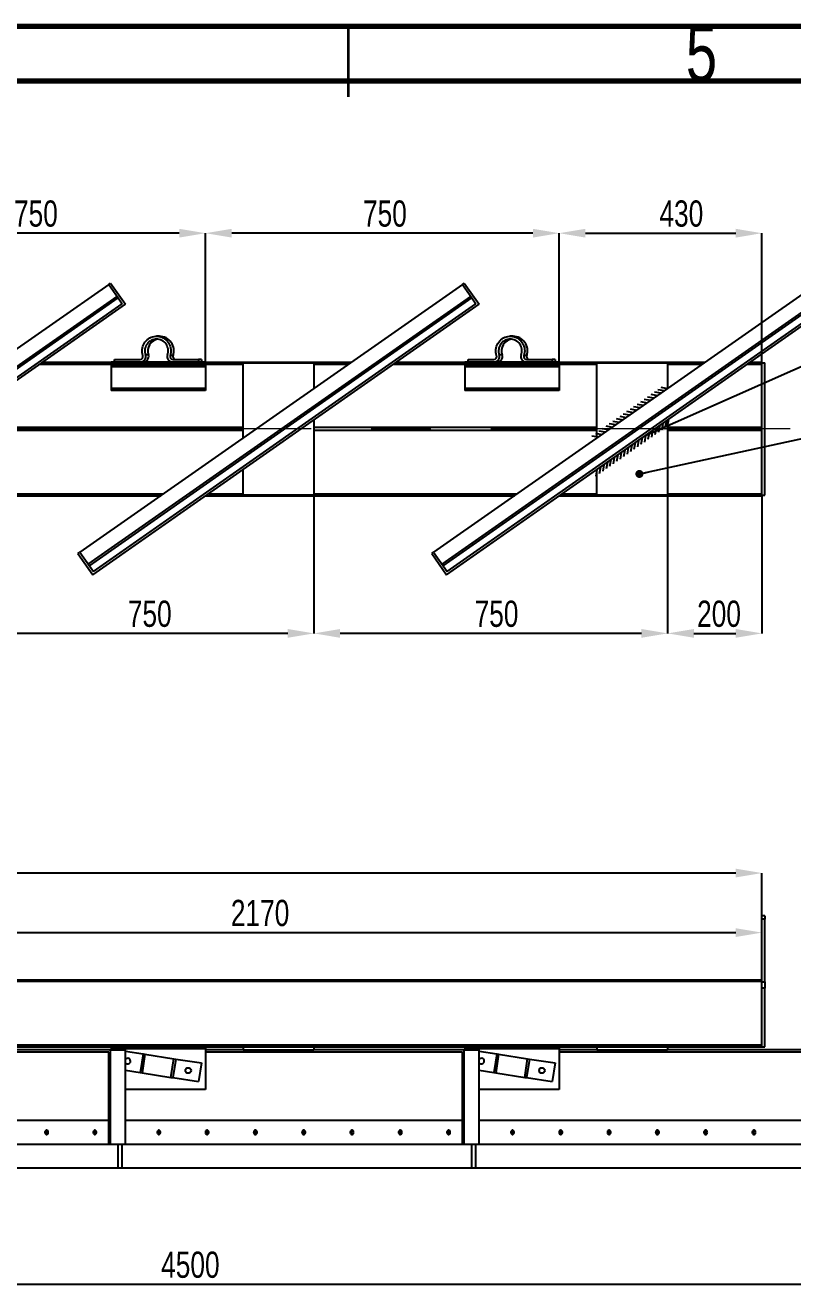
# Model space of a CAD drawing. Header units: millimetres. Extents: x 122 to 2816, y -707 to 556.
# Drawn here: x 1153.2 to 1207.4, y -107.9 to -18.6 of the extents above; entities that cross this region are included whole.
import ezdxf

# ---------------------------------------------------------------- set-up
doc = ezdxf.new("R2010")
doc.units = ezdxf.units.MM
doc.header["$PDSIZE"] = -1
doc.linetypes.add('CENTERX2', pattern=[20.32, 12.7, -2.54, 2.54, -2.54])
doc.layers.add('FORMAT', color=7, linetype='Continuous')
doc.styles.add('SLDTEXTSTYLE7', font='TXT', dxfattribs={"width": 0.75})
doc.dimstyles.new('SLDDIMSTYLE0', dxfattribs={"dimtxt": 2.5, "dimasz": 1.852083, "dimexe": 0, "dimexo": 0.625, "dimgap": 0, "dimtad": 1, "dimdec": 0, "dimrnd": 1e-09, "dimtxsty": 'Standard', "dimsah": 1, "dimcen": 2.5, "dimazin": 3, "dimtfac": 1.852083, "dimtdec": 0, "dimtmove": 0, "dimatfit": 3, "dimfrac": 2})
doc.dimstyles.new('SLDDIMSTYLE1', dxfattribs={"dimtxt": 2.5, "dimasz": 0.569872, "dimexe": 0, "dimexo": 0.625, "dimgap": 0, "dimtad": 1, "dimdec": 0, "dimrnd": 1e-09, "dimtxsty": 'Standard', "dimblk1": 'DOT', "dimblk2": 'DOT', "dimsah": 1, "dimcen": 2.5, "dimazin": 3, "dimtfac": 0.569872, "dimtdec": 0, "dimtmove": 0, "dimatfit": 3, "dimldrblk": 'DOT', "dimfrac": 2})
doc.dimstyles.new('SLDDIMSTYLE49', dxfattribs={"dimtxt": 1.852083, "dimasz": 1.852083, "dimexe": 0, "dimexo": 0.625, "dimgap": 0.463021, "dimtad": 1, "dimdec": 0, "dimlfac": 30, "dimrnd": 1e-09, "dimzin": 12, "dimtxsty": 'SLDTEXTSTYLE7', "dimsah": 1, "dimcen": 2.5, "dimazin": 3, "dimtfac": 1, "dimtdec": 0, "dimtmove": 0, "dimatfit": 3, "dimfrac": 2, "dimtzin": 12})
doc.dimstyles.new('SLDDIMSTYLE50', dxfattribs={"dimtxt": 1.852083, "dimasz": 1.852083, "dimexe": 0, "dimexo": 0.625, "dimgap": 0.463021, "dimtad": 1, "dimdec": 0, "dimlfac": 30, "dimrnd": 1e-09, "dimzin": 12, "dimtxsty": 'SLDTEXTSTYLE7', "dimsah": 1, "dimcen": 2.5, "dimazin": 3, "dimtfac": 1, "dimtdec": 0, "dimtmove": 0, "dimatfit": 0, "dimfrac": 2, "dimtzin": 12})

# ---------------------------------------------------------------- blocks, each defined once
blk = doc.blocks.new('*D1305')
at = {"layer": 'Defpoints', "color": 0}
for p in [(1060.234, -78.512), (1060.234, -86.079), (1205.234, -86.079)]:
    blk.add_point(p, dxfattribs=at)
at = {"layer": 'FORMAT', "color": 0, "lineweight": -2}
for p, q in [((1060.234, -86.017), (1060.234, -78.512)), ((1203.382, -78.512), (1062.086, -78.512)), ((1205.234, -86.017), (1205.234, -78.512))]:
    blk.add_line(p, q, dxfattribs=at)
at = {"layer": 'FORMAT', "color": 0}
for points in [[(1062.086, -78.204), (1062.086, -78.821), (1060.234, -78.512)], [(1203.382, -78.204), (1203.382, -78.821), (1205.234, -78.512)]]:
    blk.add_solid(points, dxfattribs=at)
at = {"layer": 'FORMAT', "color": 0, "insert": (1132.064, -76.197), "char_height": 1.8521, "attachment_point": 2, "style": 'SLDTEXTSTYLE7'}
blk.add_mtext('\\A1;4350', dxfattribs=at)
blk = doc.blocks.new('*D1306')
at = {"layer": 'Defpoints', "color": 0}
for p in [(1205.234, -82.719), (1132.9, -84.132), (1205.234, -86.177)]:
    blk.add_point(p, dxfattribs=at)
at = {"layer": 'FORMAT', "color": 0, "lineweight": -2}
for p, q in [((1132.9, -84.069), (1132.9, -82.719)), ((1134.752, -82.719), (1203.382, -82.719)), ((1205.234, -86.115), (1205.234, -82.719))]:
    blk.add_line(p, q, dxfattribs=at)
at = {"layer": 'FORMAT', "color": 0}
for points in [[(1134.752, -82.411), (1134.752, -83.028), (1132.9, -82.719)], [(1203.382, -82.411), (1203.382, -83.028), (1205.234, -82.719)]]:
    blk.add_solid(points, dxfattribs=at)
at = {"layer": 'FORMAT', "color": 0, "insert": (1169.761, -80.404), "char_height": 1.8521, "attachment_point": 2, "style": 'SLDTEXTSTYLE7'}
blk.add_mtext('\\A1;2170', dxfattribs=at)
blk = doc.blocks.new('*D1307')
at = {"layer": 'Defpoints', "color": 0}
for p in [(1060.234, -90.655), (1210.245, -97.663), (1060.234, -107.568)]:
    blk.add_point(p, dxfattribs=at)
at = {"layer": 'FORMAT', "color": 0, "lineweight": -2}
for p, q in [((1060.234, -90.718), (1060.234, -107.568)), ((1210.245, -97.726), (1210.245, -107.568)), ((1208.393, -107.568), (1062.086, -107.568))]:
    blk.add_line(p, q, dxfattribs=at)
at = {"layer": 'FORMAT', "color": 0}
for points in [[(1062.086, -107.259), (1062.086, -107.876), (1060.234, -107.568)], [(1208.393, -107.259), (1208.393, -107.876), (1210.245, -107.568)]]:
    blk.add_solid(points, dxfattribs=at)
at = {"layer": 'FORMAT', "color": 0, "insert": (1164.832, -105.253), "char_height": 1.8521, "attachment_point": 2, "style": 'SLDTEXTSTYLE7'}
blk.add_mtext('\\A1;4500', dxfattribs=at)
blk = doc.blocks.new('*D1292')
at = {"layer": 'Defpoints', "color": 0}
for p in [(1205.234, -51.713), (1198.567, -51.807), (1205.234, -61.582)]:
    blk.add_point(p, dxfattribs=at)
at = {"layer": 'FORMAT', "color": 0, "lineweight": -2}
for p, q in [((1198.567, -51.869), (1198.567, -61.582)), ((1205.234, -51.775), (1205.234, -61.582)), ((1200.419, -61.582), (1203.382, -61.582))]:
    blk.add_line(p, q, dxfattribs=at)
at = {"layer": 'FORMAT', "color": 0}
for points in [[(1200.419, -61.273), (1200.419, -61.891), (1198.567, -61.582)], [(1203.382, -61.273), (1203.382, -61.891), (1205.234, -61.582)]]:
    blk.add_solid(points, dxfattribs=at)
at = {"layer": 'FORMAT', "color": 0, "insert": (1202.198, -59.267), "char_height": 1.8521, "attachment_point": 2, "style": 'SLDTEXTSTYLE7'}
blk.add_mtext('\\A1;200', dxfattribs=at)
blk = doc.blocks.new('*D1293')
at = {"layer": 'Defpoints', "color": 0}
for p in [(1173.567, -51.807), (1198.567, -51.807), (1173.567, -61.582)]:
    blk.add_point(p, dxfattribs=at)
at = {"layer": 'FORMAT', "color": 0, "lineweight": -2}
for p, q in [((1173.567, -51.869), (1173.567, -61.582)), ((1198.567, -51.869), (1198.567, -61.582)), ((1196.715, -61.582), (1175.419, -61.582))]:
    blk.add_line(p, q, dxfattribs=at)
at = {"layer": 'FORMAT', "color": 0}
for points in [[(1175.419, -61.273), (1175.419, -61.891), (1173.567, -61.582)], [(1196.715, -61.273), (1196.715, -61.891), (1198.567, -61.582)]]:
    blk.add_solid(points, dxfattribs=at)
at = {"layer": 'FORMAT', "color": 0, "insert": (1186.47, -59.267), "char_height": 1.8521, "attachment_point": 2, "style": 'SLDTEXTSTYLE7'}
blk.add_mtext('\\A1;750', dxfattribs=at)
blk = doc.blocks.new('*D1294')
at = {"layer": 'Defpoints', "color": 0}
for p in [(1148.567, -51.807), (1173.567, -51.807), (1148.567, -61.582)]:
    blk.add_point(p, dxfattribs=at)
at = {"layer": 'FORMAT', "color": 0, "lineweight": -2}
for p, q in [((1148.567, -51.869), (1148.567, -61.582)), ((1173.567, -51.869), (1173.567, -61.582)), ((1171.715, -61.582), (1150.419, -61.582))]:
    blk.add_line(p, q, dxfattribs=at)
at = {"layer": 'FORMAT', "color": 0}
for points in [[(1150.419, -61.273), (1150.419, -61.891), (1148.567, -61.582)], [(1171.715, -61.273), (1171.715, -61.891), (1173.567, -61.582)]]:
    blk.add_solid(points, dxfattribs=at)
at = {"layer": 'FORMAT', "color": 0, "insert": (1161.961, -59.267), "char_height": 1.8521, "attachment_point": 2, "style": 'SLDTEXTSTYLE7'}
blk.add_mtext('\\A1;750', dxfattribs=at)
blk = doc.blocks.new('*D1296')
at = {"layer": 'Defpoints', "color": 0}
for p in [(1205.234, -33.31), (1190.9, -42.493), (1205.234, -42.567)]:
    blk.add_point(p, dxfattribs=at)
at = {"layer": 'FORMAT', "color": 0, "lineweight": -2}
for p, q in [((1190.9, -42.43), (1190.9, -33.31)), ((1192.752, -33.31), (1203.382, -33.31)), ((1205.234, -42.505), (1205.234, -33.31))]:
    blk.add_line(p, q, dxfattribs=at)
at = {"layer": 'FORMAT', "color": 0}
for points in [[(1192.752, -33.001), (1192.752, -33.619), (1190.9, -33.31)], [(1203.382, -33.001), (1203.382, -33.619), (1205.234, -33.31)]]:
    blk.add_solid(points, dxfattribs=at)
at = {"layer": 'FORMAT', "color": 0, "insert": (1199.536, -30.995), "char_height": 1.8521, "attachment_point": 2, "style": 'SLDTEXTSTYLE7'}
blk.add_mtext('\\A1;430', dxfattribs=at)
blk = doc.blocks.new('*D1297')
at = {"layer": 'Defpoints', "color": 0}
for p in [(1165.9, -33.31), (1165.9, -42.759), (1190.9, -42.493)]:
    blk.add_point(p, dxfattribs=at)
at = {"layer": 'FORMAT', "color": 0, "lineweight": -2}
for p, q in [((1165.9, -42.697), (1165.9, -33.31)), ((1189.048, -33.31), (1167.752, -33.31)), ((1190.9, -42.43), (1190.9, -33.31))]:
    blk.add_line(p, q, dxfattribs=at)
at = {"layer": 'FORMAT', "color": 0}
for points in [[(1167.752, -33.001), (1167.752, -33.619), (1165.9, -33.31)], [(1189.048, -33.001), (1189.048, -33.619), (1190.9, -33.31)]]:
    blk.add_solid(points, dxfattribs=at)
at = {"layer": 'FORMAT', "color": 0, "insert": (1178.582, -30.995), "char_height": 1.8521, "attachment_point": 2, "style": 'SLDTEXTSTYLE7'}
blk.add_mtext('\\A1;750', dxfattribs=at)
blk = doc.blocks.new('*D1298')
at = {"layer": 'Defpoints', "color": 0}
for p in [(1140.9, -33.31), (1140.9, -42.759), (1165.9, -42.759)]:
    blk.add_point(p, dxfattribs=at)
at = {"layer": 'FORMAT', "color": 0, "lineweight": -2}
for p, q in [((1140.9, -42.697), (1140.9, -33.31)), ((1164.048, -33.31), (1142.752, -33.31)), ((1165.9, -42.697), (1165.9, -33.31))]:
    blk.add_line(p, q, dxfattribs=at)
at = {"layer": 'FORMAT', "color": 0}
for points in [[(1142.752, -33.001), (1142.752, -33.619), (1140.9, -33.31)], [(1164.048, -33.001), (1164.048, -33.619), (1165.9, -33.31)]]:
    blk.add_solid(points, dxfattribs=at)
at = {"layer": 'FORMAT', "color": 0, "insert": (1153.914, -30.995), "char_height": 1.8521, "attachment_point": 2, "style": 'SLDTEXTSTYLE7'}
blk.add_mtext('\\A1;750', dxfattribs=at)
blk = doc.blocks.new('_Dot')
at = {"color": 0, "linetype": 'ByBlock', "lineweight": -2}
blk.add_line((-0.5, 0), (-1, 0), dxfattribs=at)
at = {"color": 0, "linetype": 'ByBlock', "const_width": 0.5}
blk.add_lwpolyline([(-0.25, 0, 1), (0.25, 0, 1)], format="xyb", close=True, dxfattribs=at)

msp = doc.modelspace()

# ---------------------------------------------------------------- linework, layer by layer
at = {"color": 7, "linetype": 'Continuous', "lineweight": 70}
for p, q in [((1025.997283, -18.68151), (1425.997283, -18.68151)), ((1030.997283, -22.547985), (1420.399755, -22.547985))]:
    msp.add_line(p, q, dxfattribs=at)
at = {"color": 7, "linetype": 'Continuous', "lineweight": 35}
msp.add_line((1175.997283, -23.68151), (1175.997283, -18.68151), dxfattribs=at)
at = {"color": 7, "linetype": 'Continuous', "lineweight": 25}
for p, q in [((1159.057229, -36.925082), (1132.025212, -55.853105)), ((1184.057229, -36.925082), (1157.025212, -55.853105)), ((1159.057229, -36.925082), (1159.193755, -36.829486)), ((1159.057229, -36.925082), (1159.726402, -37.88076)), ((1159.193755, -36.829486), (1160.245312, -38.331265)), ((1209.057229, -36.925082), (1182.025212, -55.853105)), ((1184.057229, -36.925082), (1184.193755, -36.829486)), ((1184.057229, -36.925082), (1184.726402, -37.88076)), ((1184.193755, -36.829486), (1185.245312, -38.331265)), ((1132.617908, -56.699562), (1159.649925, -37.77154)), ((1132.694384, -56.808782), (1159.726402, -37.88076)), ((1132.940243, -57.45048), (1160.245312, -38.331265)), ((1132.981173, -57.218358), (1160.01319, -38.290336)), ((1157.617908, -56.699562), (1184.649925, -37.77154)), ((1157.694384, -56.808782), (1184.726402, -37.88076)), ((1157.940243, -57.45048), (1185.245312, -38.331265)), ((1157.981173, -57.218358), (1185.01319, -38.290336)), ((1159.649925, -37.77154), (1159.726402, -37.88076)), ((1159.726402, -37.88076), (1160.01319, -38.290336)), ((1182.617908, -56.699562), (1209.649925, -37.77154)), ((1182.694384, -56.808782), (1209.726402, -37.88076)), ((1182.940243, -57.45048), (1210.245312, -38.331265)), ((1182.981173, -57.218358), (1210.01319, -38.290336)), ((1184.649925, -37.77154), (1184.726402, -37.88076)), ((1184.726402, -37.88076), (1185.01319, -38.290336)), ((1162.643484, -40.592605), (1162.439503, -40.592605)), ((1187.643484, -40.592605), (1187.439503, -40.592605)), ((1161.864476, -41.896208), (1161.660494, -41.896208)), ((1186.864476, -41.896208), (1186.660494, -41.896208)), ((1154.195542, -42.567359), (1159.233666, -42.567359)), ((1154.397513, -42.425938), (1159.233666, -42.425938)), ((1165.900332, -42.425938), (1159.233666, -42.425938)), ((1159.233666, -42.425938), (1159.233666, -42.492605)), ((1165.900332, -42.492605), (1159.233666, -42.492605)), ((1159.233666, -42.492605), (1159.233666, -42.625938)), ((1165.900332, -42.625938), (1159.233666, -42.625938)), ((1159.233666, -42.625938), (1159.233666, -42.759271)), ((1165.900332, -42.759271), (1159.233666, -42.759271)), ((1159.233666, -42.759271), (1159.233666, -44.292605)), ((1159.474818, -42.225938), (1161.28657, -42.225938)), ((1159.474818, -42.425938), (1159.474818, -42.225938)), ((1163.609455, -41.961073), (1163.405474, -41.961073)), ((1163.592436, -42.225938), (1165.404188, -42.225938)), ((1165.404188, -42.225938), (1165.404188, -42.425938)), ((1165.60817, -42.225938), (1165.404188, -42.225938)), ((1165.60817, -42.225938), (1165.60817, -42.425938)), ((1165.900332, -42.425938), (1176.201194, -42.425938)), ((1165.900332, -42.425938), (1165.900332, -42.492605)), ((1165.900332, -42.492605), (1165.900332, -42.625938)), ((1165.900332, -42.567359), (1168.566999, -42.567359)), ((1165.900332, -42.625938), (1165.900332, -42.759271)), ((1165.900332, -42.759271), (1165.900332, -44.292605)), ((1168.566999, -47.771459), (1168.566999, -42.473316)), ((1168.566999, -42.473316), (1173.566999, -42.473316)), ((1173.566999, -42.473316), (1173.566999, -44.270421)), ((1173.566999, -42.567359), (1175.999223, -42.567359)), ((1179.195542, -42.567359), (1184.233666, -42.567359)), ((1179.397513, -42.425938), (1184.233666, -42.425938)), ((1190.900332, -42.425938), (1184.233666, -42.425938)), ((1184.233666, -42.425938), (1184.233666, -42.492605)), ((1190.900332, -42.492605), (1184.233666, -42.492605)), ((1184.233666, -42.492605), (1184.233666, -42.625938)), ((1190.900332, -42.625938), (1184.233666, -42.625938)), ((1184.233666, -42.625938), (1184.233666, -42.759271)), ((1190.900332, -42.759271), (1184.233666, -42.759271)), ((1184.233666, -42.759271), (1184.233666, -44.292605)), ((1184.474818, -42.225938), (1186.28657, -42.225938)), ((1184.474818, -42.425938), (1184.474818, -42.225938)), ((1188.609455, -41.961073), (1188.405474, -41.961073)), ((1188.592436, -42.225938), (1190.404188, -42.225938)), ((1190.404188, -42.225938), (1190.404188, -42.425938)), ((1190.60817, -42.225938), (1190.404188, -42.225938)), ((1190.60817, -42.225938), (1190.60817, -42.425938)), ((1190.900332, -42.425938), (1201.201194, -42.425938)), ((1190.900332, -42.425938), (1190.900332, -42.492605)), ((1190.900332, -42.492605), (1190.900332, -42.625938)), ((1190.900332, -42.567359), (1193.566999, -42.567359)), ((1190.900332, -42.625938), (1190.900332, -42.759271)), ((1190.900332, -42.759271), (1190.900332, -44.292605)), ((1193.566999, -47.771459), (1193.566999, -42.473316)), ((1193.566999, -42.473316), (1198.566999, -42.473316)), ((1198.566999, -42.473316), (1198.566999, -44.270421)), ((1198.566999, -42.567359), (1200.999223, -42.567359)), ((1204.195542, -42.567359), (1205.233666, -42.567359)), ((1204.397513, -42.425938), (1205.233666, -42.425938)), ((1205.233666, -42.473316), (1205.233666, -42.425938)), ((1205.233666, -51.80665), (1205.233666, -42.473316)), ((1205.233666, -42.473316), (1205.433666, -42.473316)), ((1205.433666, -51.80665), (1205.433666, -42.473316)), ((1165.900332, -44.292605), (1159.233666, -44.292605)), ((1159.233666, -44.292605), (1159.233666, -44.425938)), ((1165.900332, -44.425938), (1159.233666, -44.425938)), ((1165.900332, -44.292605), (1165.900332, -44.425938)), ((1190.900332, -44.292605), (1184.233666, -44.292605)), ((1184.233666, -44.292605), (1184.233666, -44.425938)), ((1190.900332, -44.425938), (1184.233666, -44.425938)), ((1190.900332, -44.292605), (1190.900332, -44.425938)), ((1173.566999, -46.508508), (1173.566999, -51.80665)), ((1198.566999, -46.508508), (1198.566999, -51.80665)), ((1168.566999, -51.80665), (1168.566999, -50.009545)), ((1193.566999, -51.80665), (1193.566999, -50.009545)), ((1148.566999, -51.712607), (1162.938456, -51.712607)), ((1166.134775, -51.712607), (1168.566999, -51.712607)), ((1173.566999, -51.712607), (1187.938456, -51.712607)), ((1191.134775, -51.712607), (1193.566999, -51.712607)), ((1198.566999, -51.712607), (1205.233666, -51.712607)), ((1140.932804, -51.854028), (1162.736485, -51.854028)), ((1165.932804, -51.854028), (1187.736485, -51.854028)), ((1173.566999, -51.80665), (1168.566999, -51.80665)), ((1190.932804, -51.854028), (1205.233666, -51.854028)), ((1198.566999, -51.80665), (1193.566999, -51.80665)), ((1205.233666, -51.854028), (1205.233666, -51.80665)), ((1205.233666, -51.80665), (1205.433666, -51.80665)), ((1156.888687, -55.948701), (1157.025212, -55.853105)), ((1156.888687, -55.948701), (1157.940243, -57.45048)), ((1157.025212, -55.853105), (1157.694384, -56.808782)), ((1181.888687, -55.948701), (1182.025212, -55.853105)), ((1181.888687, -55.948701), (1182.940243, -57.45048)), ((1182.025212, -55.853105), (1182.694384, -56.808782)), ((1157.617908, -56.699562), (1157.694384, -56.808782)), ((1157.694384, -56.808782), (1157.981173, -57.218358)), ((1182.617908, -56.699562), (1182.694384, -56.808782)), ((1182.694384, -56.808782), (1182.981173, -57.218358)), ((1205.433666, -81.543613), (1205.233666, -81.543613)), ((1205.233666, -81.764193), (1205.233666, -81.543613)), ((1205.433666, -81.764193), (1205.233666, -81.764193)), ((1205.233666, -86.206643), (1205.233666, -81.764193)), ((1205.433666, -81.543613), (1205.433666, -81.764193)), ((1205.433666, -86.206643), (1205.433666, -81.764193)), ((1205.233666, -86.079425), (1132.900332, -86.079425)), ((1205.233666, -86.206643), (1205.433666, -86.206643)), ((1205.233666, -86.65273), (1205.233666, -86.206643)), ((1205.433666, -86.206643), (1205.433666, -86.65273)), ((1205.233666, -90.608021), (1205.233666, -86.65273)), ((1205.433666, -86.65273), (1205.233666, -86.65273)), ((1205.433666, -90.796821), (1205.433666, -86.65273)), ((1060.233666, -90.6554), (1205.233666, -90.6554)), ((1148.566999, -90.796821), (1159.233666, -90.796821)), ((1159.193755, -90.996821), (1148.566999, -90.996821)), ((1159.193755, -97.663488), (1159.193755, -90.996821)), ((1159.193755, -90.996821), (1160.245312, -90.996821)), ((1165.900332, -90.796821), (1159.233666, -90.796821)), ((1159.233666, -90.796821), (1159.233666, -90.930154)), ((1165.900332, -90.930154), (1159.233666, -90.930154)), ((1159.233666, -90.930154), (1159.233666, -90.996821)), ((1160.245312, -97.663488), (1160.245312, -90.996821)), ((1165.900332, -90.796821), (1168.566999, -90.796821)), ((1165.900332, -90.796821), (1165.900332, -90.930154)), ((1165.900332, -90.930154), (1165.900332, -93.796821)), ((1168.566999, -90.996821), (1165.900332, -90.996821)), ((1168.566999, -90.796821), (1168.566999, -90.996821)), ((1168.566999, -90.796821), (1173.566999, -90.796821)), ((1168.566999, -90.996821), (1173.566999, -90.996821)), ((1173.566999, -90.796821), (1184.233666, -90.796821)), ((1173.566999, -90.796821), (1173.566999, -90.996821)), ((1184.193755, -90.996821), (1173.566999, -90.996821)), ((1184.193755, -97.663488), (1184.193755, -90.996821)), ((1184.193755, -90.996821), (1185.245312, -90.996821)), ((1190.900332, -90.796821), (1184.233666, -90.796821)), ((1184.233666, -90.796821), (1184.233666, -90.930154)), ((1190.900332, -90.930154), (1184.233666, -90.930154)), ((1184.233666, -90.930154), (1184.233666, -90.996821)), ((1185.245312, -97.663488), (1185.245312, -90.996821)), ((1190.900332, -90.796821), (1193.566999, -90.796821)), ((1190.900332, -90.796821), (1190.900332, -90.930154)), ((1190.900332, -90.930154), (1190.900332, -93.796821)), ((1193.566999, -90.996821), (1190.900332, -90.996821)), ((1193.566999, -90.796821), (1193.566999, -90.996821)), ((1193.566999, -90.796821), (1198.566999, -90.796821)), ((1193.566999, -90.996821), (1198.566999, -90.996821)), ((1198.566999, -90.796821), (1205.233666, -90.796821)), ((1198.566999, -90.796821), (1198.566999, -90.996821)), ((1209.193755, -90.996821), (1198.566999, -90.996821)), ((1205.233666, -90.6554), (1205.233666, -90.608021)), ((1205.233666, -90.702778), (1205.233666, -90.6554)), ((1205.233666, -90.796821), (1205.233666, -90.702778)), ((1205.233666, -90.796821), (1205.433666, -90.796821)), ((1159.057229, -91.163488), (1140.900332, -91.163488)), ((1159.057229, -97.663488), (1159.057229, -91.163488)), ((1160.245312, -91.098214), (1161.490551, -91.290988)), ((1161.490551, -91.290988), (1161.28657, -92.608626)), ((1161.622315, -91.311386), (1161.418334, -92.629024)), ((1161.490551, -91.290988), (1161.622315, -91.311386)), ((1161.622315, -91.311386), (1163.664654, -91.627557)), ((1163.460673, -92.945194), (1163.664654, -91.627557)), ((1163.796418, -91.647955), (1163.592436, -92.965593)), ((1163.664654, -91.627557), (1163.796418, -91.647955)), ((1163.796418, -91.647955), (1165.60817, -91.928429)), ((1165.60817, -91.928429), (1165.404188, -93.246067)), ((1184.057229, -91.163488), (1165.900332, -91.163488)), ((1184.057229, -97.663488), (1184.057229, -91.163488)), ((1185.245312, -91.098214), (1186.490551, -91.290988)), ((1186.490551, -91.290988), (1186.28657, -92.608626)), ((1186.622315, -91.311386), (1186.418334, -92.629024)), ((1186.490551, -91.290988), (1186.622315, -91.311386)), ((1186.622315, -91.311386), (1188.664654, -91.627557)), ((1188.460673, -92.945194), (1188.664654, -91.627557)), ((1188.796418, -91.647955), (1188.592436, -92.965593)), ((1188.664654, -91.627557), (1188.796418, -91.647955)), ((1188.796418, -91.647955), (1190.60817, -91.928429)), ((1190.60817, -91.928429), (1190.404188, -93.246067)), ((1209.057229, -91.163488), (1190.900332, -91.163488)), ((1160.245312, -92.44743), (1161.28657, -92.608626)), ((1161.28657, -92.608626), (1161.418334, -92.629024)), ((1161.418334, -92.629024), (1163.460673, -92.945194)), ((1185.245312, -92.44743), (1186.28657, -92.608626)), ((1186.28657, -92.608626), (1186.418334, -92.629024)), ((1186.418334, -92.629024), (1188.460673, -92.945194)), ((1163.460673, -92.945194), (1163.592436, -92.965593)), ((1163.592436, -92.965593), (1165.404188, -93.246067)), ((1188.460673, -92.945194), (1188.592436, -92.965593)), ((1188.592436, -92.965593), (1190.404188, -93.246067)), ((1165.900332, -93.796821), (1160.245312, -93.796821)), ((1190.900332, -93.796821), (1185.245312, -93.796821)), ((1159.057229, -95.996821), (1135.245312, -95.996821)), ((1184.057229, -95.996821), (1160.245312, -95.996821)), ((1209.057229, -95.996821), (1185.245312, -95.996821)), ((1135.245312, -97.663488), (1159.057229, -97.663488)), ((1159.057229, -97.663488), (1159.193755, -97.663488)), ((1159.193755, -97.663488), (1160.245312, -97.663488)), ((1159.726402, -99.330154), (1159.726402, -97.663488)), ((1160.01319, -99.330154), (1160.01319, -97.663488)), ((1160.245312, -97.663488), (1184.057229, -97.663488)), ((1184.057229, -97.663488), (1184.193755, -97.663488)), ((1184.193755, -97.663488), (1185.245312, -97.663488)), ((1184.726402, -99.330154), (1184.726402, -97.663488)), ((1185.01319, -99.330154), (1185.01319, -97.663488)), ((1185.245312, -97.663488), (1209.057229, -97.663488)), ((1135.01319, -99.330154), (1159.726402, -99.330154)), ((1159.726402, -99.330154), (1160.01319, -99.330154)), ((1160.01319, -99.330154), (1184.726402, -99.330154)), ((1184.726402, -99.330154), (1185.01319, -99.330154)), ((1185.01319, -99.330154), (1209.726402, -99.330154))]:
    msp.add_line(p, q, dxfattribs=at)
at = {"color": 8, "linetype": 'Continuous', "lineweight": 25}
for p, q in [((1148.566999, -47.022132), (1168.566999, -47.022132)), ((1168.566999, -47.257834), (1148.566999, -47.257834)), ((1173.566999, -47.022132), (1193.566999, -47.022132)), ((1193.566999, -47.257834), (1173.566999, -47.257834)), ((1198.566999, -47.022132), (1205.233666, -47.022132)), ((1205.233666, -47.257834), (1198.566999, -47.257834)), ((1205.233666, -86.177057), (1132.900332, -86.177057))]:
    msp.add_line(p, q, dxfattribs=at)
at = {"color": 7, "linetype": 'Continuous', "lineweight": 25, "flags": 128}
for points in [[(1161.473532, -41.961073), (1161.443319, -41.853119), (1161.42485, -41.742486), (1161.418344, -41.63048), (1161.423877, -41.51842), (1161.441384, -41.407627), (1161.470658, -41.299409), (1161.511355, -41.19504), (1161.562995, -41.095751), (1161.624968, -41.002713), (1161.696544, -40.917023), (1161.77688, -40.83969), (1161.865028, -40.771627), (1161.959949, -40.713637), (1162.060523, -40.666402), (1162.165566, -40.630479), (1162.273838, -40.606293), (1162.384064, -40.594128), (1162.494943, -40.594128), (1162.605168, -40.606293), (1162.713441, -40.630479), (1162.818483, -40.666402), (1162.919058, -40.713637), (1163.013979, -40.771627), (1163.102127, -40.83969), (1163.182462, -40.917023), (1163.254039, -41.002713), (1163.316012, -41.095751), (1163.367652, -41.19504), (1163.408348, -41.299409), (1163.437623, -41.407627), (1163.45513, -41.51842), (1163.460663, -41.63048), (1163.454157, -41.742486), (1163.435688, -41.853119), (1163.405474, -41.961073)], [(1163.218512, -41.896208), (1163.24468, -41.80086), (1163.259494, -41.703045), (1163.262745, -41.604142), (1163.254388, -41.505547), (1163.234539, -41.40865), (1163.20348, -41.314817), (1163.161648, -41.22537), (1163.109632, -41.141573), (1163.048167, -41.064605), (1162.978119, -40.995553), (1162.900476, -40.93539), (1162.816333, -40.884965), (1162.726875, -40.844988), (1162.633366, -40.816024), (1162.537123, -40.79848), (1162.439503, -40.792605), (1162.341884, -40.79848), (1162.245641, -40.816024), (1162.152131, -40.844988), (1162.062674, -40.884965), (1161.978531, -40.93539), (1161.900888, -40.995553), (1161.83084, -41.064605), (1161.769375, -41.141573), (1161.717359, -41.22537), (1161.675527, -41.314817), (1161.644467, -41.40865), (1161.624619, -41.505547), (1161.616261, -41.604142), (1161.619513, -41.703045), (1161.634327, -41.80086), (1161.660494, -41.896208)], [(1186.473532, -41.961073), (1186.443319, -41.853119), (1186.42485, -41.742486), (1186.418344, -41.63048), (1186.423877, -41.51842), (1186.441384, -41.407627), (1186.470658, -41.299409), (1186.511355, -41.19504), (1186.562995, -41.095751), (1186.624968, -41.002713), (1186.696544, -40.917023), (1186.77688, -40.83969), (1186.865028, -40.771627), (1186.959949, -40.713637), (1187.060523, -40.666402), (1187.165566, -40.630479), (1187.273838, -40.606293), (1187.384064, -40.594128), (1187.494943, -40.594128), (1187.605168, -40.606293), (1187.713441, -40.630479), (1187.818483, -40.666402), (1187.919058, -40.713637), (1188.013979, -40.771627), (1188.102127, -40.83969), (1188.182462, -40.917023), (1188.254039, -41.002713), (1188.316012, -41.095751), (1188.367652, -41.19504), (1188.408348, -41.299409), (1188.437623, -41.407627), (1188.45513, -41.51842), (1188.460663, -41.63048), (1188.454157, -41.742486), (1188.435688, -41.853119), (1188.405474, -41.961073)], [(1188.218512, -41.896208), (1188.24468, -41.80086), (1188.259494, -41.703045), (1188.262745, -41.604142), (1188.254388, -41.505547), (1188.234539, -41.40865), (1188.20348, -41.314817), (1188.161648, -41.22537), (1188.109632, -41.141573), (1188.048167, -41.064605), (1187.978119, -40.995553), (1187.900476, -40.93539), (1187.816333, -40.884965), (1187.726875, -40.844988), (1187.633366, -40.816024), (1187.537123, -40.79848), (1187.439503, -40.792605), (1187.341884, -40.79848), (1187.245641, -40.816024), (1187.152131, -40.844988), (1187.062674, -40.884965), (1186.978531, -40.93539), (1186.900888, -40.995553), (1186.83084, -41.064605), (1186.769375, -41.141573), (1186.717359, -41.22537), (1186.675527, -41.314817), (1186.644467, -41.40865), (1186.624619, -41.505547), (1186.616261, -41.604142), (1186.619513, -41.703045), (1186.634327, -41.80086), (1186.660494, -41.896208)], [(1154.789623, -96.830154), (1154.784646, -96.787894), (1154.770117, -96.749058), (1154.747215, -96.716792), (1154.717793, -96.693709), (1154.684237, -96.681681), (1154.649263, -96.681681), (1154.615707, -96.693709), (1154.586286, -96.716792), (1154.563383, -96.749058), (1154.548855, -96.787894), (1154.543877, -96.830154), (1154.548855, -96.872414), (1154.563383, -96.91125), (1154.586286, -96.943517), (1154.615707, -96.966599), (1154.649263, -96.978627), (1154.684237, -96.978627), (1154.717793, -96.966599), (1154.747215, -96.943517), (1154.770117, -96.91125), (1154.784646, -96.872414), (1154.789623, -96.830154)], [(1154.704989, -96.687603), (1154.692184, -96.693709), (1154.662762, -96.716792), (1154.63986, -96.749058), (1154.625331, -96.787894), (1154.620354, -96.830154), (1154.625331, -96.872414), (1154.63986, -96.91125), (1154.662762, -96.943517), (1154.692184, -96.966599), (1154.704989, -96.972706)], [(1158.202756, -96.830154), (1158.197779, -96.787894), (1158.183251, -96.749058), (1158.160348, -96.716792), (1158.130927, -96.693709), (1158.09737, -96.681681), (1158.062397, -96.681681), (1158.02884, -96.693709), (1157.999419, -96.716792), (1157.976516, -96.749058), (1157.961988, -96.787894), (1157.957011, -96.830154), (1157.961988, -96.872414), (1157.976516, -96.91125), (1157.999419, -96.943517), (1158.02884, -96.966599), (1158.062397, -96.978627), (1158.09737, -96.978627), (1158.130927, -96.966599), (1158.160348, -96.943517), (1158.183251, -96.91125), (1158.197779, -96.872414), (1158.202756, -96.830154)], [(1158.118122, -96.687603), (1158.105317, -96.693709), (1158.075896, -96.716792), (1158.052993, -96.749058), (1158.038465, -96.787894), (1158.033488, -96.830154), (1158.038465, -96.872414), (1158.052993, -96.91125), (1158.075896, -96.943517), (1158.105317, -96.966599), (1158.118122, -96.972706)], [(1162.723955, -96.830154), (1162.718978, -96.787894), (1162.70445, -96.749058), (1162.681547, -96.716792), (1162.652126, -96.693709), (1162.618569, -96.681681), (1162.583596, -96.681681), (1162.550039, -96.693709), (1162.520618, -96.716792), (1162.497715, -96.749058), (1162.483187, -96.787894), (1162.47821, -96.830154), (1162.483187, -96.872414), (1162.497715, -96.91125), (1162.520618, -96.943517), (1162.550039, -96.966599), (1162.583596, -96.978627), (1162.618569, -96.978627), (1162.652126, -96.966599), (1162.681547, -96.943517), (1162.70445, -96.91125), (1162.718978, -96.872414), (1162.723955, -96.830154)], [(1162.639321, -96.687603), (1162.626516, -96.693709), (1162.597095, -96.716792), (1162.574192, -96.749058), (1162.559664, -96.787894), (1162.554687, -96.830154), (1162.559664, -96.872414), (1162.574192, -96.91125), (1162.597095, -96.943517), (1162.626516, -96.966599), (1162.639321, -96.972706)], [(1166.137089, -96.830154), (1166.132112, -96.787894), (1166.117583, -96.749058), (1166.094681, -96.716792), (1166.065259, -96.693709), (1166.031703, -96.681681), (1165.996729, -96.681681), (1165.963173, -96.693709), (1165.933751, -96.716792), (1165.910849, -96.749058), (1165.89632, -96.787894), (1165.891343, -96.830154), (1165.89632, -96.872414), (1165.910849, -96.91125), (1165.933751, -96.943517), (1165.963173, -96.966599), (1165.996729, -96.978627), (1166.031703, -96.978627), (1166.065259, -96.966599), (1166.094681, -96.943517), (1166.117583, -96.91125), (1166.132112, -96.872414), (1166.137089, -96.830154)], [(1166.052454, -96.687603), (1166.03965, -96.693709), (1166.010228, -96.716792), (1165.987326, -96.749058), (1165.972797, -96.787894), (1165.96782, -96.830154), (1165.972797, -96.872414), (1165.987326, -96.91125), (1166.010228, -96.943517), (1166.03965, -96.966599), (1166.052454, -96.972706)], [(1169.550222, -96.830154), (1169.545245, -96.787894), (1169.530717, -96.749058), (1169.507814, -96.716792), (1169.478393, -96.693709), (1169.444836, -96.681681), (1169.409863, -96.681681), (1169.376306, -96.693709), (1169.346885, -96.716792), (1169.323982, -96.749058), (1169.309454, -96.787894), (1169.304477, -96.830154), (1169.309454, -96.872414), (1169.323982, -96.91125), (1169.346885, -96.943517), (1169.376306, -96.966599), (1169.409863, -96.978627), (1169.444836, -96.978627), (1169.478393, -96.966599), (1169.507814, -96.943517), (1169.530717, -96.91125), (1169.545245, -96.872414), (1169.550222, -96.830154)], [(1169.465588, -96.687603), (1169.452783, -96.693709), (1169.423362, -96.716792), (1169.400459, -96.749058), (1169.385931, -96.787894), (1169.380954, -96.830154), (1169.385931, -96.872414), (1169.400459, -96.91125), (1169.423362, -96.943517), (1169.452783, -96.966599), (1169.465588, -96.972706)], [(1172.963356, -96.830154), (1172.958379, -96.787894), (1172.94385, -96.749058), (1172.920948, -96.716792), (1172.891526, -96.693709), (1172.85797, -96.681681), (1172.822996, -96.681681), (1172.78944, -96.693709), (1172.760018, -96.716792), (1172.737116, -96.749058), (1172.722587, -96.787894), (1172.71761, -96.830154), (1172.722587, -96.872414), (1172.737116, -96.91125), (1172.760018, -96.943517), (1172.78944, -96.966599), (1172.822996, -96.978627), (1172.85797, -96.978627), (1172.891526, -96.966599), (1172.920948, -96.943517), (1172.94385, -96.91125), (1172.958379, -96.872414), (1172.963356, -96.830154)], [(1172.878721, -96.687603), (1172.865917, -96.693709), (1172.836495, -96.716792), (1172.813593, -96.749058), (1172.799064, -96.787894), (1172.794087, -96.830154), (1172.799064, -96.872414), (1172.813593, -96.91125), (1172.836495, -96.943517), (1172.865917, -96.966599), (1172.878721, -96.972706)], [(1176.376489, -96.830154), (1176.371512, -96.787894), (1176.356984, -96.749058), (1176.334081, -96.716792), (1176.30466, -96.693709), (1176.271103, -96.681681), (1176.23613, -96.681681), (1176.202573, -96.693709), (1176.173152, -96.716792), (1176.150249, -96.749058), (1176.135721, -96.787894), (1176.130744, -96.830154), (1176.135721, -96.872414), (1176.150249, -96.91125), (1176.173152, -96.943517), (1176.202573, -96.966599), (1176.23613, -96.978627), (1176.271103, -96.978627), (1176.30466, -96.966599), (1176.334081, -96.943517), (1176.356984, -96.91125), (1176.371512, -96.872414), (1176.376489, -96.830154)], [(1176.291855, -96.687603), (1176.27905, -96.693709), (1176.249629, -96.716792), (1176.226726, -96.749058), (1176.212198, -96.787894), (1176.207221, -96.830154), (1176.212198, -96.872414), (1176.226726, -96.91125), (1176.249629, -96.943517), (1176.27905, -96.966599), (1176.291855, -96.972706)], [(1179.789623, -96.830154), (1179.784646, -96.787894), (1179.770117, -96.749058), (1179.747215, -96.716792), (1179.717793, -96.693709), (1179.684237, -96.681681), (1179.649263, -96.681681), (1179.615707, -96.693709), (1179.586286, -96.716792), (1179.563383, -96.749058), (1179.548855, -96.787894), (1179.543877, -96.830154), (1179.548855, -96.872414), (1179.563383, -96.91125), (1179.586286, -96.943517), (1179.615707, -96.966599), (1179.649263, -96.978627), (1179.684237, -96.978627), (1179.717793, -96.966599), (1179.747215, -96.943517), (1179.770117, -96.91125), (1179.784646, -96.872414), (1179.789623, -96.830154)], [(1179.704989, -96.687603), (1179.692184, -96.693709), (1179.662762, -96.716792), (1179.63986, -96.749058), (1179.625331, -96.787894), (1179.620354, -96.830154), (1179.625331, -96.872414), (1179.63986, -96.91125), (1179.662762, -96.943517), (1179.692184, -96.966599), (1179.704989, -96.972706)], [(1183.202756, -96.830154), (1183.197779, -96.787894), (1183.183251, -96.749058), (1183.160348, -96.716792), (1183.130927, -96.693709), (1183.09737, -96.681681), (1183.062397, -96.681681), (1183.02884, -96.693709), (1182.999419, -96.716792), (1182.976516, -96.749058), (1182.961988, -96.787894), (1182.957011, -96.830154), (1182.961988, -96.872414), (1182.976516, -96.91125), (1182.999419, -96.943517), (1183.02884, -96.966599), (1183.062397, -96.978627), (1183.09737, -96.978627), (1183.130927, -96.966599), (1183.160348, -96.943517), (1183.183251, -96.91125), (1183.197779, -96.872414), (1183.202756, -96.830154)], [(1183.118122, -96.687603), (1183.105317, -96.693709), (1183.075896, -96.716792), (1183.052993, -96.749058), (1183.038465, -96.787894), (1183.033488, -96.830154), (1183.038465, -96.872414), (1183.052993, -96.91125), (1183.075896, -96.943517), (1183.105317, -96.966599), (1183.118122, -96.972706)], [(1187.723955, -96.830154), (1187.718978, -96.787894), (1187.70445, -96.749058), (1187.681547, -96.716792), (1187.652126, -96.693709), (1187.618569, -96.681681), (1187.583596, -96.681681), (1187.550039, -96.693709), (1187.520618, -96.716792), (1187.497715, -96.749058), (1187.483187, -96.787894), (1187.47821, -96.830154), (1187.483187, -96.872414), (1187.497715, -96.91125), (1187.520618, -96.943517), (1187.550039, -96.966599), (1187.583596, -96.978627), (1187.618569, -96.978627), (1187.652126, -96.966599), (1187.681547, -96.943517), (1187.70445, -96.91125), (1187.718978, -96.872414), (1187.723955, -96.830154)], [(1187.639321, -96.687603), (1187.626516, -96.693709), (1187.597095, -96.716792), (1187.574192, -96.749058), (1187.559664, -96.787894), (1187.554687, -96.830154), (1187.559664, -96.872414), (1187.574192, -96.91125), (1187.597095, -96.943517), (1187.626516, -96.966599), (1187.639321, -96.972706)], [(1191.137089, -96.830154), (1191.132112, -96.787894), (1191.117583, -96.749058), (1191.094681, -96.716792), (1191.065259, -96.693709), (1191.031703, -96.681681), (1190.996729, -96.681681), (1190.963173, -96.693709), (1190.933751, -96.716792), (1190.910849, -96.749058), (1190.89632, -96.787894), (1190.891343, -96.830154), (1190.89632, -96.872414), (1190.910849, -96.91125), (1190.933751, -96.943517), (1190.963173, -96.966599), (1190.996729, -96.978627), (1191.031703, -96.978627), (1191.065259, -96.966599), (1191.094681, -96.943517), (1191.117583, -96.91125), (1191.132112, -96.872414), (1191.137089, -96.830154)], [(1191.052454, -96.687603), (1191.03965, -96.693709), (1191.010228, -96.716792), (1190.987326, -96.749058), (1190.972797, -96.787894), (1190.96782, -96.830154), (1190.972797, -96.872414), (1190.987326, -96.91125), (1191.010228, -96.943517), (1191.03965, -96.966599), (1191.052454, -96.972706)], [(1194.550222, -96.830154), (1194.545245, -96.787894), (1194.530717, -96.749058), (1194.507814, -96.716792), (1194.478393, -96.693709), (1194.444836, -96.681681), (1194.409863, -96.681681), (1194.376306, -96.693709), (1194.346885, -96.716792), (1194.323982, -96.749058), (1194.309454, -96.787894), (1194.304477, -96.830154), (1194.309454, -96.872414), (1194.323982, -96.91125), (1194.346885, -96.943517), (1194.376306, -96.966599), (1194.409863, -96.978627), (1194.444836, -96.978627), (1194.478393, -96.966599), (1194.507814, -96.943517), (1194.530717, -96.91125), (1194.545245, -96.872414), (1194.550222, -96.830154)], [(1194.465588, -96.687603), (1194.452783, -96.693709), (1194.423362, -96.716792), (1194.400459, -96.749058), (1194.385931, -96.787894), (1194.380954, -96.830154), (1194.385931, -96.872414), (1194.400459, -96.91125), (1194.423362, -96.943517), (1194.452783, -96.966599), (1194.465588, -96.972706)], [(1197.963356, -96.830154), (1197.958379, -96.787894), (1197.94385, -96.749058), (1197.920948, -96.716792), (1197.891526, -96.693709), (1197.85797, -96.681681), (1197.822996, -96.681681), (1197.78944, -96.693709), (1197.760018, -96.716792), (1197.737116, -96.749058), (1197.722587, -96.787894), (1197.71761, -96.830154), (1197.722587, -96.872414), (1197.737116, -96.91125), (1197.760018, -96.943517), (1197.78944, -96.966599), (1197.822996, -96.978627), (1197.85797, -96.978627), (1197.891526, -96.966599), (1197.920948, -96.943517), (1197.94385, -96.91125), (1197.958379, -96.872414), (1197.963356, -96.830154)], [(1197.878721, -96.687603), (1197.865917, -96.693709), (1197.836495, -96.716792), (1197.813593, -96.749058), (1197.799064, -96.787894), (1197.794087, -96.830154), (1197.799064, -96.872414), (1197.813593, -96.91125), (1197.836495, -96.943517), (1197.865917, -96.966599), (1197.878721, -96.972706)], [(1201.376489, -96.830154), (1201.371512, -96.787894), (1201.356984, -96.749058), (1201.334081, -96.716792), (1201.30466, -96.693709), (1201.271103, -96.681681), (1201.23613, -96.681681), (1201.202573, -96.693709), (1201.173152, -96.716792), (1201.150249, -96.749058), (1201.135721, -96.787894), (1201.130744, -96.830154), (1201.135721, -96.872414), (1201.150249, -96.91125), (1201.173152, -96.943517), (1201.202573, -96.966599), (1201.23613, -96.978627), (1201.271103, -96.978627), (1201.30466, -96.966599), (1201.334081, -96.943517), (1201.356984, -96.91125), (1201.371512, -96.872414), (1201.376489, -96.830154)], [(1201.291855, -96.687603), (1201.27905, -96.693709), (1201.249629, -96.716792), (1201.226726, -96.749058), (1201.212198, -96.787894), (1201.207221, -96.830154), (1201.212198, -96.872414), (1201.226726, -96.91125), (1201.249629, -96.943517), (1201.27905, -96.966599), (1201.291855, -96.972706)], [(1204.789623, -96.830154), (1204.784646, -96.787894), (1204.770117, -96.749058), (1204.747215, -96.716792), (1204.717793, -96.693709), (1204.684237, -96.681681), (1204.649263, -96.681681), (1204.615707, -96.693709), (1204.586286, -96.716792), (1204.563383, -96.749058), (1204.548855, -96.787894), (1204.543877, -96.830154), (1204.548855, -96.872414), (1204.563383, -96.91125), (1204.586286, -96.943517), (1204.615707, -96.966599), (1204.649263, -96.978627), (1204.684237, -96.978627), (1204.717793, -96.966599), (1204.747215, -96.943517), (1204.770117, -96.91125), (1204.784646, -96.872414), (1204.789623, -96.830154)], [(1204.704989, -96.687603), (1204.692184, -96.693709), (1204.662762, -96.716792), (1204.63986, -96.749058), (1204.625331, -96.787894), (1204.620354, -96.830154), (1204.625331, -96.872414), (1204.63986, -96.91125), (1204.662762, -96.943517), (1204.692184, -96.966599), (1204.704989, -96.972706)]]:
    msp.add_lwpolyline(points, dxfattribs=at)
at = {"color": 7, "linetype": 'Continuous', "lineweight": 25}
for centre in [(1164.682655, -92.459759), (1189.682655, -92.459759)]:
    msp.add_circle(centre, 0.2, dxfattribs=at)
for centre, radius, start, end in [((1162.652555, -41.625021), 0.833434, 97.65787642, 198.98892393), ((1162.63501, -41.623749), 1.03118, 340.90569675, 89.52911154), ((1187.652555, -41.625021), 0.833434, 97.65787642, 198.98892393), ((1187.63501, -41.623749), 1.03118, 340.90569675, 89.52911154), ((1161.283481, -42.02692), 0.39903, 270.4436206, 19.1215711), ((1161.487462, -42.02692), 0.39903, 270.4436206, 19.1215711), ((1163.5961, -42.026514), 0.39944, 160.96034109, 269.4744672), ((1186.283481, -42.02692), 0.39903, 270.4436206, 19.1215711), ((1186.487462, -42.02692), 0.39903, 270.4436206, 19.1215711), ((1188.5961, -42.026514), 0.39944, 160.96034109, 269.4744672), ((1161.284871, -42.02632), 0.199625, 270.48765304, 19.07753866), ((1163.594135, -42.02632), 0.199625, 160.92246134, 269.51234696), ((1163.798117, -42.02632), 0.199625, 160.92246133, 269.51234696), ((1186.284871, -42.02632), 0.199625, 270.48765304, 19.07753866), ((1188.594135, -42.02632), 0.199625, 160.92246134, 269.51234696), ((1188.798117, -42.02632), 0.199625, 160.92246133, 269.51234696), ((1160.400332, -91.796821), 0.2, 261.2, 140.81449057), ((1160.400332, -91.796821), 0.2, 219.18550943, 261.2), ((1185.400332, -91.796821), 0.2, 261.2, 140.81449057), ((1185.400332, -91.796821), 0.2, 219.18550943, 261.2)]:
    msp.add_arc(centre, radius, start, end, dxfattribs=at)
at = {"layer": 'FORMAT'}
for p, q in [((1197.633586, -44.517079), (1198.097828, -44.598938)), ((1197.879331, -44.345006), (1198.343574, -44.426865)), ((1198.09404, -44.194666), (1198.558282, -44.276524)), ((1196.404858, -45.377444), (1196.8691, -45.459302)), ((1196.650603, -45.205371), (1197.114846, -45.287229)), ((1196.896349, -45.033298), (1197.360592, -45.115156)), ((1197.142094, -44.861225), (1197.606337, -44.943084)), ((1197.38784, -44.689152), (1197.852083, -44.771011)), ((1194.930384, -46.409881), (1195.394627, -46.49174)), ((1195.176129, -46.237808), (1195.640372, -46.319667)), ((1195.421875, -46.065735), (1195.886118, -46.147594)), ((1195.667621, -45.893663), (1196.131864, -45.975521)), ((1195.913366, -45.72159), (1196.377609, -45.803448)), ((1196.159112, -45.549517), (1196.623355, -45.631375)), ((1193.701656, -47.270246), (1194.165899, -47.352105)), ((1193.947401, -47.098173), (1194.411644, -47.180032)), ((1194.193147, -46.9261), (1194.65739, -47.007959)), ((1194.438893, -46.754027), (1194.903135, -46.835886)), ((1194.684638, -46.581954), (1195.148881, -46.663813)), ((1197.498929, -47.256378), (1197.41707, -47.720621)), ((1197.744674, -47.084305), (1197.662816, -47.548548)), ((1197.99042, -46.912233), (1197.908562, -47.376475)), ((1198.236166, -46.74016), (1198.154307, -47.204402)), ((1198.481911, -46.568087), (1198.400053, -47.032329)), ((1198.617465, -46.473171), (1198.535607, -46.937414)), ((1193.210165, -47.614392), (1193.674407, -47.69625)), ((1193.45591, -47.442319), (1193.920153, -47.524177)), ((1196.270201, -48.116743), (1196.188342, -48.580986)), ((1196.515946, -47.94467), (1196.434088, -48.408913)), ((1196.761692, -47.772597), (1196.679833, -48.23684)), ((1197.007438, -47.600524), (1196.925579, -48.064767)), ((1197.253183, -47.428451), (1197.171325, -47.892694)), ((1195.041473, -48.977108), (1194.959614, -49.441351)), ((1195.287218, -48.805035), (1195.20536, -49.269278)), ((1195.532964, -48.632962), (1195.451105, -49.097205)), ((1195.77871, -48.460889), (1195.696851, -48.925132)), ((1196.024455, -48.288816), (1195.942597, -48.753059)), ((1193.812745, -49.837472), (1193.730886, -50.301715)), ((1194.05849, -49.665399), (1193.976632, -50.129642)), ((1194.304236, -49.493326), (1194.222377, -49.957569)), ((1194.549982, -49.321254), (1194.468123, -49.785496)), ((1194.795727, -49.149181), (1194.713869, -49.613423)), ((1193.566999, -50.009545), (1193.485141, -50.473788))]:
    msp.add_line(p, q, dxfattribs=at)
at = {"layer": 'FORMAT', "linetype": 'CENTERX2', "lineweight": 18, "ltscale": 1.666667}
msp.add_line((1207.233666, -47.139983), (1058.233666, -47.139983), dxfattribs=at)

# ---------------------------------------------------------------- texts
at = {"color": 7, "linetype": 'Continuous', "lineweight": 0, "insert": (1200.95732, -18.621356), "char_height": 3.96875, "attachment_point": 2, "style": 'SLDTEXTSTYLE7'}
msp.add_mtext('5', dxfattribs=at)

# ---------------------------------------------------------------- dimensions: what is measured, and where the dimension line sits
at = {"layer": 'FORMAT'}
for base, p1, p2, dimstyle, picture, middle in [((1140.900332, -33.310019), (1165.900332, -42.759271), (1140.900332, -42.759271), 'SLDDIMSTYLE49', '*D1298', (1153.914389, -33.310019)), ((1165.900332, -33.310019), (1190.900332, -42.492605), (1165.900332, -42.759271), 'SLDDIMSTYLE49', '*D1297', (1178.582099, -33.310019)), ((1205.233666, -33.310019), (1190.900332, -42.492605), (1205.233666, -42.567359), 'SLDDIMSTYLE49', '*D1296', (1199.53639, -33.310019)), ((1205.233666, -61.582065), (1198.566999, -51.80665), (1205.233666, -51.712607), 'SLDDIMSTYLE50', '*D1292', (1202.198064, -61.582065)), ((1148.566999, -61.582065), (1173.566999, -51.80665), (1148.566999, -51.80665), 'SLDDIMSTYLE49', '*D1294', (1161.960597, -61.582065)), ((1173.566999, -61.582065), (1198.566999, -51.80665), (1173.566999, -51.80665), 'SLDDIMSTYLE49', '*D1293', (1186.469593, -61.582065)), ((1060.233666, -78.512481), (1205.233666, -86.079425), (1060.233666, -86.079425), 'SLDDIMSTYLE49', '*D1305', (1132.063606, -78.512481)), ((1205.233666, -82.719364), (1132.900332, -84.13171), (1205.233666, -86.177057), 'SLDDIMSTYLE49', '*D1306', (1169.760667, -82.719364)), ((1060.233666, -107.567721), (1210.245312, -97.663488), (1060.233666, -90.6554), 'SLDDIMSTYLE49', '*D1307', (1164.831922, -107.567721))]:
    dim = msp.add_linear_dim(base=base, p1=p1, p2=p2, dimstyle=dimstyle, dxfattribs=at)
    dim.commit()
    dim.dimension.update_dxf_attribs({"geometry": picture, "text_midpoint": middle, "dimtype": 160})

# ---------------------------------------------------------------- leaders
for points, dimstyle in [([(1197.045104, -47.57415), (1224.655835, -35.361582)], 'SLDDIMSTYLE0'), ([(1196.570283, -50.317297), (1225.410839, -44.030562)], 'SLDDIMSTYLE1')]:
    msp.add_leader(points, dimstyle=dimstyle, dxfattribs=at)

doc.saveas('drawing.dxf')
